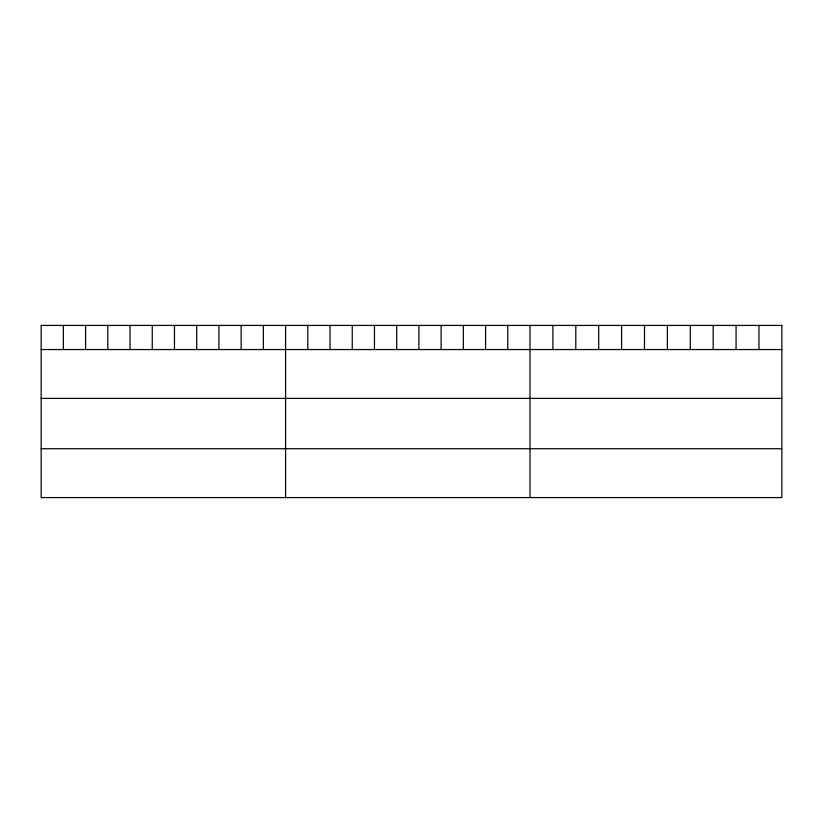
<?xml version="1.0" encoding="UTF-8"?>
<svg xmlns="http://www.w3.org/2000/svg" width="823" height="823" viewBox="0 0 823 823"><rect width="100%" height="100%" fill="white"/><g stroke="black" fill="none" stroke-linecap="round" stroke-linejoin="round"><path stroke-width="1.23" d="M41.15 349.549L781.85 349.549M41.15 398.404L781.85 398.404M41.15 448.73L781.85 448.73M758.96 325.424L758.96 349.549M736.06 325.424L736.06 349.549M713.171 325.424L713.171 349.549M690.271 325.424L690.271 349.549M667.381 325.424L667.381 349.549M644.481 325.424L644.481 349.549M621.591 325.424L621.591 349.549M598.691 325.424L598.691 349.549M575.802 325.424L575.802 349.549M552.902 325.424L552.902 349.549M530.012 325.424L530.012 497.576M507.791 325.424L507.791 349.549M485.57 325.424L485.57 349.549M463.349 325.424L463.349 349.549M441.128 325.424L441.128 349.549M418.907 325.424L418.907 349.549M396.686 325.424L396.686 349.549M374.465 325.424L374.465 349.549M352.244 325.424L352.244 349.549M330.023 325.424L330.023 349.549M307.802 325.424L307.802 349.549M285.581 325.424L285.581 497.576M263.36 325.424L263.36 349.549M241.139 325.424L241.139 349.549M218.918 325.424L218.918 349.549M196.697 325.424L196.697 349.549M174.476 325.424L174.476 349.549M152.255 325.424L152.255 349.549M130.034 325.424L130.034 349.549M107.813 325.424L107.813 349.549M85.592 325.424L85.592 349.549M63.371 325.424L63.371 349.549M781.85 325.424L41.15 325.424L41.15 497.576L781.85 497.576L781.85 325.424"/></g></svg>
